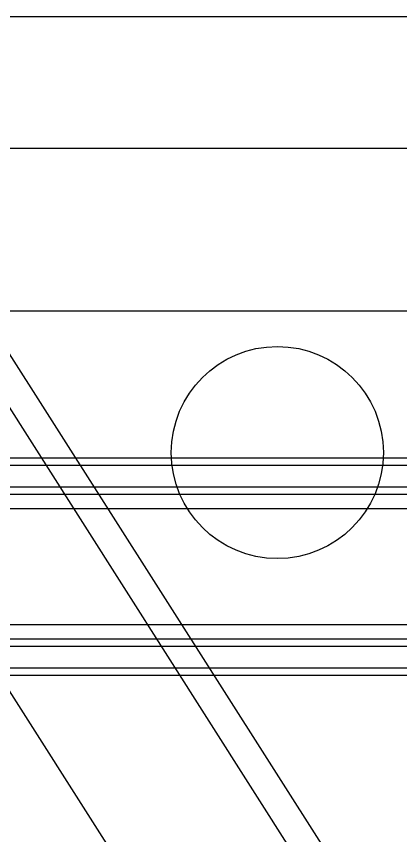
# Model space of a CAD drawing. Header units: millimetres. Extents: x 1409 to 26878, y 589 to 5187.
# Drawn here: x 14859.9 to 14913, y 2811.4 to 2924.6 of the extents above; entities that cross this region are included whole.
import ezdxf

# ---------------------------------------------------------------- set-up
doc = ezdxf.new("R2010")
doc.units = ezdxf.units.MM
doc.layers.add('02___PRT_ALL_AXES', color=7, linetype='Continuous')

# ---------------------------------------------------------------- blocks, each defined once
blk = doc.blocks.new('dfx')
at = {"color": 114, "linetype": 'Continuous', "lineweight": -3, "true_color": 0x139b48}
for p, q in [((13147.48, 8801.23), (13701.48, 8801.23)), ((13147.48, 8796.23), (13701.48, 8796.23)), ((13147.48, 8794.23), (13701.48, 8794.23)), ((13147.48, 8778.23), (13701.48, 8778.23)), ((13147.48, 8776.23), (13701.48, 8776.23)), ((13147.48, 8771.23), (13701.48, 8771.23))]:
    blk.add_line(p, q, dxfattribs=at)
at = {"layer": '02___PRT_ALL_AXES', "color": 114, "linetype": 'Continuous', "lineweight": -3, "true_color": 0x139b48}
for p, q in [((13151.45, 8800.23), (13697.51, 8800.23)), ((13151.45, 8797.23), (13697.51, 8797.23)), ((13151.45, 8775.23), (13697.51, 8775.23)), ((13151.45, 8772.23), (13697.51, 8772.23))]:
    blk.add_line(p, q, dxfattribs=at)
blk = doc.blocks.new('*U69')
blk.add_blockref('dfx', (-13416.98, -8530.48))
blk = doc.blocks.new('*U70')
at = {"color": 0, "linetype": 'ByBlock', "lineweight": -2, "transparency": 16777216}
blk.add_blockref('*U69', (0, 0), dxfattribs=at)
blk = doc.blocks.new('1111')
at = {"color": 7, "linetype": 'Continuous'}
for p, q in [((16038.24, 7051.13), (16346.53, 7051.13)), ((16334.89, 7032.86), (16056.51, 7032.86)), ((16052.6, 7010.97), (16165.48, 6833.79)), ((16320.58, 7010.39), (16056.51, 7010.39)), ((16049.79, 7007.99), (16169.04, 6820.8)), ((16052.45, 6964.65), (16182.35, 6760.74))]:
    blk.add_line(p, q, dxfattribs=at)
at = {"layer": '02___PRT_ALL_AXES', "color": 7, "linetype": 'Continuous'}
blk.add_circle((16093.78, 6990.88), 14.65, dxfattribs=at)
blk = doc.blocks.new('*U147')
blk.add_blockref('1111', (-16308.28, -6888.88))
blk = doc.blocks.new('*U148')
at = {"color": 0, "linetype": 'ByBlock', "lineweight": -2, "transparency": 16777216}
blk.add_blockref('*U147', (0, 337.5), dxfattribs=at)

msp = doc.modelspace()

# ---------------------------------------------------------------- block references
for name, p in [('*U148', (15110.4576, 2424.8499)), ('*U70', (15097.4439, 2592.8499))]:
    msp.add_blockref(name, p)

doc.saveas('drawing.dxf')
